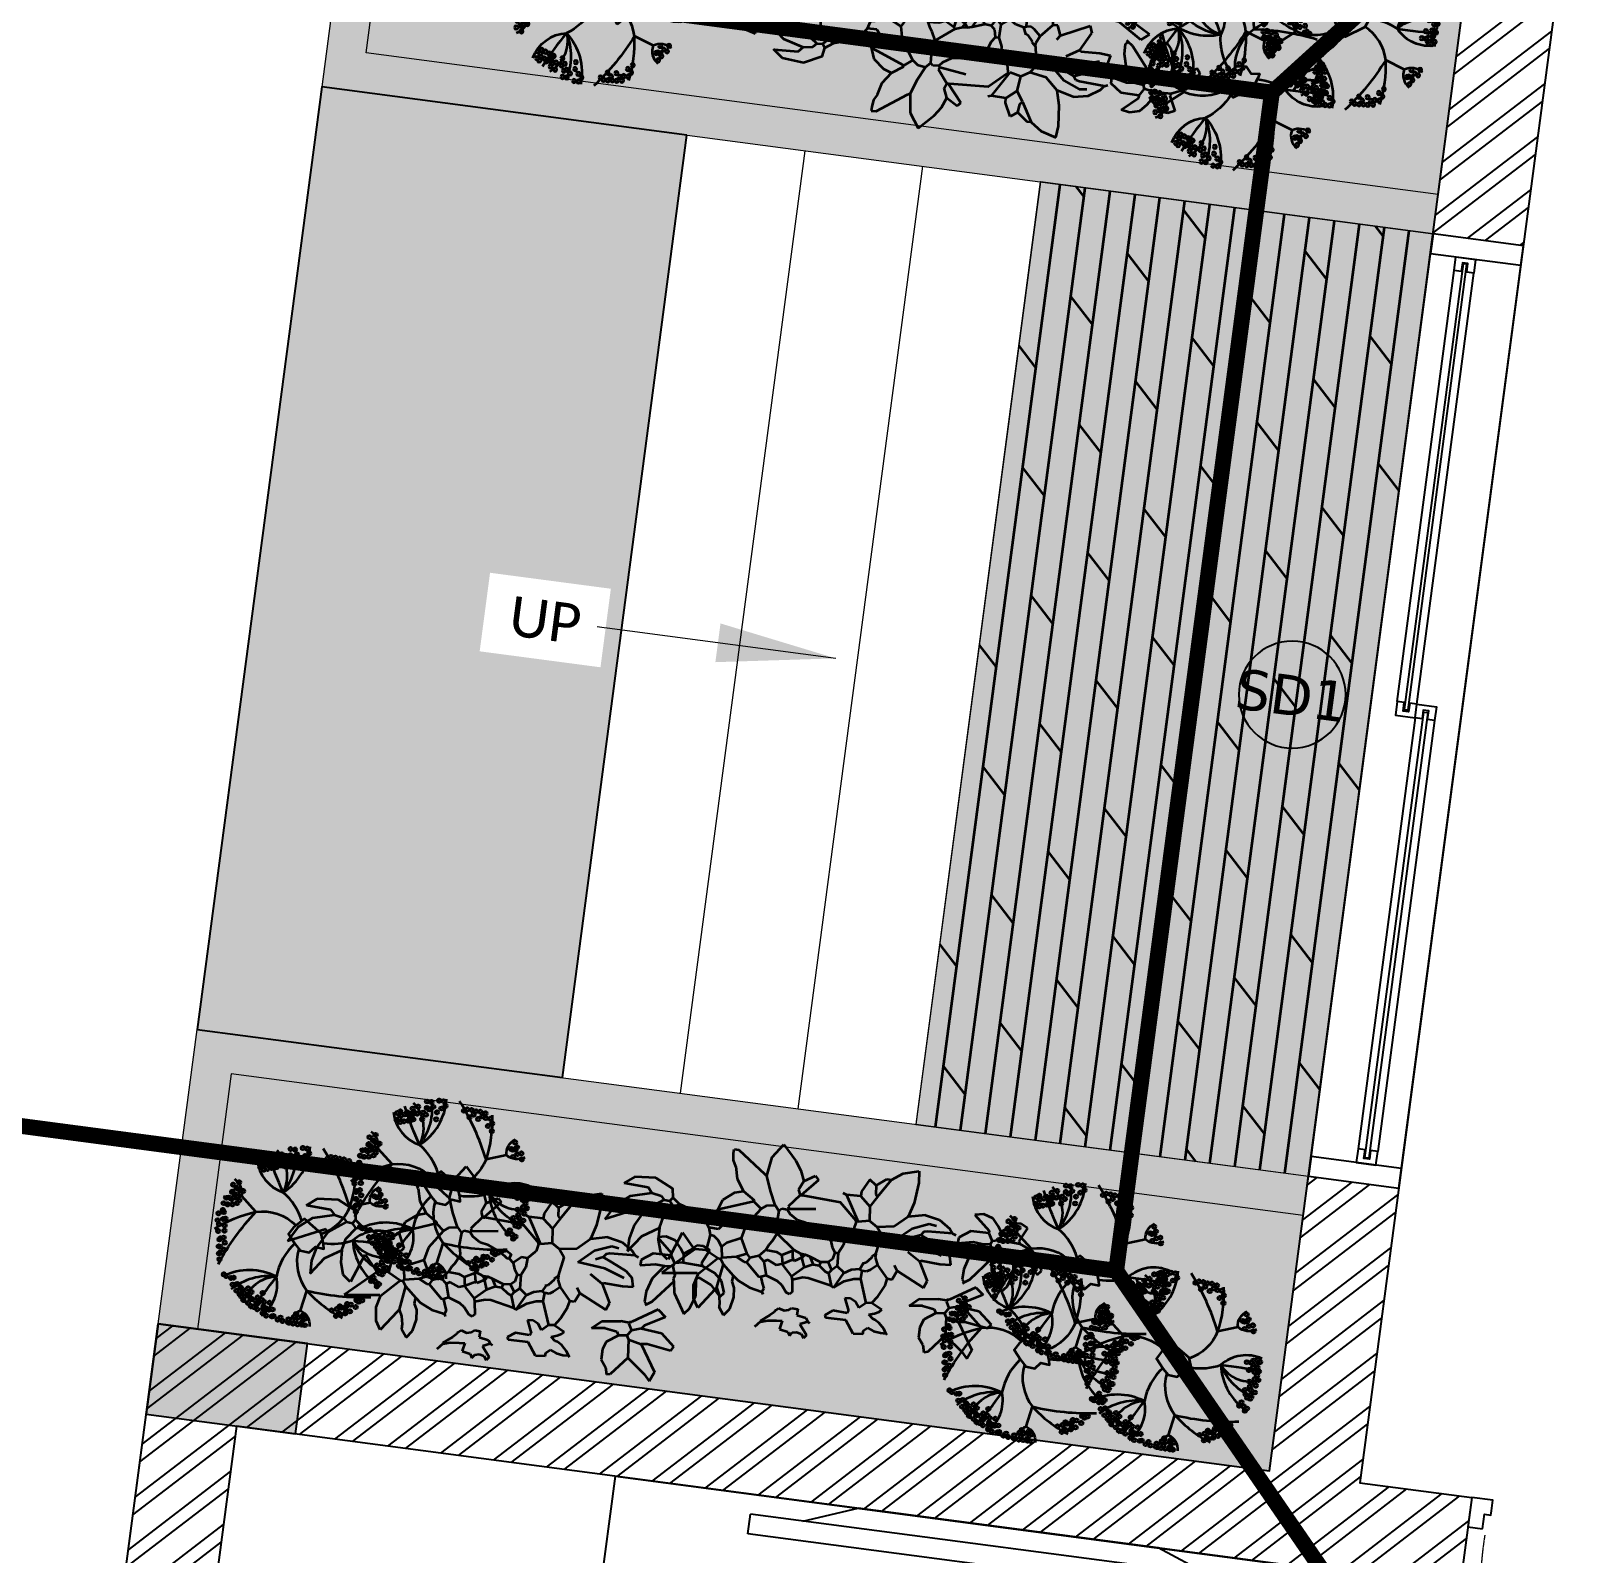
# Model space of a CAD drawing. Header units: millimetres. Extents: x -176651 to 424033, y -469666 to 486614.
# Drawn here: x 35851 to 39764, y 103748 to 107593 of the extents above; entities that cross this region are included whole.
import ezdxf
from ezdxf.enums import TextEntityAlignment as Align

# ---------------------------------------------------------------- set-up
doc = ezdxf.new("R2010")
doc.units = ezdxf.units.MM
doc.set_wipeout_variables(frame=1)
doc.linetypes.add('1625_East Villa$0$DASHED', pattern=[0.75, 0.5, -0.25])
doc.linetypes.add('1625E_Roof Plan$0$DASHED', pattern=[0.75, 0.5, -0.25])
for name, color, linetype in [('1625_East Villa$0$ad-Arrow', 8, 'Continuous'), ('1625_East Villa$0$ad-Door', 8, 'Continuous'), ('1625_East Villa$0$ad-Elevation 10', 8, 'Continuous'), ('1625_East Villa$0$ad-Furniture', 8, 'Continuous'), ('1625_East Villa$0$ad-Glass Sectionline', 8, 'Continuous'), ('1625_East Villa$0$ad-Text main', 8, 'Continuous'), ('1625_East Villa$0$ad-Text Main_Door&window Label', 8, 'Continuous'), ('1625_East Villa$0$ad-Verandah', 8, 'Continuous'), ('1625_East Villa$0$ad-Wall', 8, 'Continuous'), ('1625_East Villa$0$ad-Wall hatch', 8, 'Continuous'), ('1625E_Columns$0$ad-Column', 8, 'Continuous'), ('1625E_Columns$0$ad-Column Hatch', 8, 'Continuous'), ('1625E_Roof Plan$0$ad-Primary Roof', 8, 'Continuous'), ('1625E_Roof Plan$0$ad-Secondary Roof', 8, 'Continuous'), ('ad-Plinth', 8, 'Continuous'), ('ad-Verandah', 33, 'Continuous')]:
    doc.layers.add(name, color=color, linetype=linetype)
doc.layers.add('1625_East Villa$0$ad-Landscape', color=8, linetype='Continuous', lineweight=35)
doc.styles.add('1625_East Villa$0$6 U T S R N_Corridor-Basement$0$grid_text', font='verdana.ttf', dxfattribs={"width": 0.9})
doc.styles.add('1625_East Villa$0$6 U T S R N_Corridor-Basement$0$Standard', font='arial.ttf')
doc.styles.add('1625_East Villa$0$6 U T S R N_Typical Floor Plan$0$3BHK-E(NB)$0$grid_text', font='verdana.ttf', dxfattribs={"width": 0.9})
doc.styles.add('1625_East Villa$0$New Text Style', font='arial.ttf', dxfattribs={"height": 100})
doc.dimstyles.new('1625_East Villa$0$6 U T S R N_Corridor-Basement$0$1.125', dxfattribs={"dimtxt": 350, "dimasz": 100, "dimexe": 75, "dimexo": 50, "dimgap": 50, "dimtad": 0, "dimdec": 0, "dimzin": 0, "dimdsep": 46, "dimtxsty": '1625_East Villa$0$6 U T S R N_Corridor-Basement$0$grid_text', "dimblk": '1625_East Villa$0$6 U T S R N_Corridor-Basement$0$_ArchTick', "dimcen": 0, "dimdle": 75, "dimclrd": 256, "dimclre": 8, "dimclrt": 7, "dimadec": 3, "dimazin": 0, "dimtfac": 1, "dimtdec": 0, "dimtofl": 0, "dimtmove": 2, "dimatfit": 2, "dimfxl": 80, "dimtolj": 1, "dimtzin": 0, "dimlwd": 18, "dimlwe": 9, "dimarcsym": 0})

# ---------------------------------------------------------------- blocks, each defined once
blk = doc.blocks.new('A$C92fa9908')
at = {"layer": 'ad-Plinth', "ltscale": 5}
blk.add_lwpolyline([(0, 13620), (12120, 13620), (12120, 0), (0, 0), (0, 4745), (2830, 4745), (2830, 8645), (0, 8645)], close=True, dxfattribs=at)
at = {"layer": 'ad-Verandah', "lineweight": 9}
blk.add_lwpolyline([(2830, 7895), (1830, 7895), (1830, 5495), (2830, 5495)], close=True, dxfattribs=at)
blk = doc.blocks.new('zw$C194')
at = {"layer": 'ad-Plinth', "ltscale": 5, "rotation": 352.4703876422758}
blk.add_blockref('A$C92fa9908', (-156288.2, -329134), dxfattribs=at)
blk = doc.blocks.new('1625_East Villa$0$A$Cc8134665')
at = {"layer": '1625_East Villa$0$ad-Furniture', "ltscale": 0.125}
for p, q in [((0, -999.5), (0, 1000.5)), ((50, 650.5), (50, -649.5)), ((100, 650.5), (50, 650.5)), ((100, 650.5), (100, -649.5)), ((50, 515.6), (0, 382)), ((0, 382), (0, -382)), ((50, -515.6), (0, -382)), ((100, -649.5), (50, -649.5))]:
    blk.add_line(p, q, dxfattribs=at)
blk.add_lwpolyline([(0, 1000.5), (300, 1000.5), (300, -999.5), (0, -999.5)], dxfattribs=at)
blk = doc.blocks.new('1625_East Villa$0$zw$D46D')
at = {"layer": '1625_East Villa$0$ad-Furniture', "rotation": 270}
blk.add_blockref('1625_East Villa$0$A$Cc8134665', (2194.5, 4515), dxfattribs=at)
blk = doc.blocks.new('1625_East Villa$0$6 U T S R N_Typical Floor Plan$0$ad_Window Tag')
blk.add_circle((0, 0), 150)
at = {"style": '1625_East Villa$0$6 U T S R N_Typical Floor Plan$0$3BHK-E(NB)$0$grid_text', "width": 0.9}
blk.add_attdef('D1', text='', height=125, dxfattribs=at).set_placement((0, 0), align=Align.MIDDLE_CENTER)
blk = doc.blocks.new('1625_East Villa$0$zw$3849')
at = {"layer": '1625_East Villa$0$ad-Text Main_Door&window Label'}
ref = blk.add_blockref('1625_East Villa$0$6 U T S R N_Typical Floor Plan$0$ad_Window Tag', (2630, 6695), dxfattribs=dict(at, xscale=-0.9, yscale=0.9, zscale=0.9))
ref.add_attrib('D1', 'SD1', dxfattribs={"height": 101.25, "rotation": 1800, "style": '1625_East Villa$0$6 U T S R N_Typical Floor Plan$0$3BHK-E(NB)$0$grid_text'}).set_placement((2629, 6692.9), align=Align.MIDDLE_CENTER)
blk = doc.blocks.new('*U169')
for p, q in [((-25, -127.8), (-25, -94.4)), ((-8.3, -111.1), (-41.7, -111.1)), ((-811.3, -760.8), (-796.4, -775.7)), ((-746.2, -826), (-761.1, -811.1))]:
    blk.add_line(p, q)
for points in [[(-1150, -100), (-1150, -50), (-1128.6, -50), (-1128.6, -35.7), (-1128.6, 0), (-1200, 0), (-1200, -100)], [(-50, -100), (0, -100), (0, 0), (-71.4, 0), (-71.4, -35.7), (-71.4, -50), (-50, -50)], [(-50, -100), (-130.8, -180.8), (-166.2, -145.5), (-85.4, -64.6)], [(-130.8, -180.8), (-747, -797), (-782.4, -761.6), (-166.2, -145.5)], [(-827.8, -877.8), (-747, -797), (-782.4, -761.6), (-863.2, -842.5)]]:
    blk.add_lwpolyline(points, close=True)
for points in [[(-808.2, -787.5), (-835.7, -760), (-772.9, -697.2), (-765, -705), (-822, -773.7)], [(-772.8, -822.8), (-745.4, -850.3), (-682.5, -787.5), (-690.4, -779.7), (-759, -836.7)]]:
    blk.add_lwpolyline(points)
blk.add_circle((-25, -111.1), 11.1)
at = {"color": 8, "linetype": '1625_East Villa$0$DASHED', "lineweight": 0}
blk.add_arc((-93.1, -153.1), 1047.4, 178.1881, 271.8119, dxfattribs=at)
at = {"layer": '1625_East Villa$0$ad-Text Main_Door&window Label'}
blk.add_line((-600, 125), (-600, -230), dxfattribs=at)
blk.add_circle((-600.3, 245), 120, dxfattribs=at)
at = {"layer": '1625_East Villa$0$ad-Text Main_Door&window Label', "style": '1625_East Villa$0$New Text Style'}
blk.add_attdef('D1', text='', height=100, dxfattribs=at).set_placement((-585.4, 244.6), align=Align.MIDDLE_CENTER)
blk = doc.blocks.new('1625_East Villa$0$$ZCDB_AUDIT_GENERATED_C77D')
blk.add_wipeout([(0, 230), (2400, 230), (2400, 0), (0, 0)]).dxf.layer = '1625_East Villa$0$ad-Elevation 10'
at = {"layer": '1625_East Villa$0$ad-Elevation 10'}
for points in [[(2400, 230), (0, 230)], [(2400, 0), (0, 0)]]:
    blk.add_lwpolyline(points, dxfattribs=at)
for points in [[(50, 0), (50, 230), (0, 230), (0, 0)], [(2350, 0), (2400, 0), (2400, 230), (2350, 230)], [(1217.5, 133), (1217.5, 115), (1182.5, 115), (1182.5, 165), (1217.5, 165), (1217.5, 147), (1195.5, 147), (1195.5, 133)], [(2315, 133), (2315, 115), (2350, 115), (2350, 165), (2315, 165), (2315, 147), (2337, 147), (2337, 133)], [(85, 83), (85, 65), (50, 65), (50, 115), (85, 115), (85, 97), (63, 97), (63, 83)], [(1182.5, 83), (1182.5, 65), (1217.5, 65), (1217.5, 115), (1182.5, 115), (1182.5, 97), (1204.5, 97), (1204.5, 83)]]:
    blk.add_lwpolyline(points, close=True, dxfattribs=at)
at = {"layer": '1625_East Villa$0$ad-Glass Sectionline'}
for points in [[(1217.5, 165), (2315, 165)], [(1182.5, 115), (85, 115)], [(1217.5, 115), (2315, 115)], [(1182.5, 65), (85, 65)]]:
    blk.add_lwpolyline(points, dxfattribs=at)
for points in [[(1200, 145), (2335, 145), (2335, 135), (1200, 135)], [(1200, 95), (65, 95), (65, 85), (1200, 85)]]:
    blk.add_lwpolyline(points, close=True, dxfattribs=at)
blk = doc.blocks.new('*U168')
blk.add_blockref('1625_East Villa$0$$ZCDB_AUDIT_GENERATED_C77D', (0, 0))
blk = doc.blocks.new('1625_East Villa$0$zw$42B5')
at = {"layer": '1625_East Villa$0$ad-Wall hatch', "transparency": 33554610}
h = blk.add_hatch(dxfattribs=at)
h.set_pattern_fill('ANSI32', color=256, scale=10)
h.set_pattern_definition([(45, (-1040635.14, 674820.02), (-67.351921, 67.351921), []), (45, (-1040590.24, 674820.02), (-67.351921, 67.351921), [])])
h.paths.add_polyline_path([(12120, 13620), (12120, 10220), (11890, 10220), (11890, 13390), (7240, 13390), (7240, 8645), (4245, 8645), (4245, 8875), (4445, 8875), (4445, 9370), (4560, 9370), (4560, 8760), (7010, 8760), (7010, 10500), (6360, 10500), (6360, 10615), (7010, 10615), (7010, 13390), (4560, 13390), (4560, 10615), (5560, 10615), (5560, 10500), (4445, 10500), (4445, 13390), (230, 13390), (230, 8875), (3345, 8875), (3345, 8645), (3060, 8645), (3060, 4745), (3345, 4745), (3345, 4515), (230, 4515), (230, 230), (4995, 230), (4995, 3130), (6060, 3130), (6060, 3015), (5110, 3015), (5110, 230), (8310, 230), (8310, 3015), (6860, 3015), (6860, 3130), (8310, 3130), (8310, 4630), (5110, 4630), (5110, 3930), (4995, 3930), (4995, 4515), (4245, 4515), (4245, 4745), (8540, 4745), (8540, 230), (9240, 230), (9240, 0), (0, 0), (0, 4745), (2830, 4745), (2830, 8645), (0, 8645), (0, 13620)])
at = {"layer": '1625_East Villa$0$ad-Door', "ltscale": 5}
ref = blk.add_blockref('*U169', (4245, 4745), dxfattribs=dict(at, xscale=0.7499999997027537, yscale=0.7499999997027537, zscale=0.7499999997027537))
ref.add_attrib('D1', 'D1', dxfattribs={"layer": '1625_East Villa$0$ad-Text Main_Door&window Label', "height": 75, "rotation": 1080, "style": '1625_East Villa$0$New Text Style'}).set_placement((3794.8, 4928.7), align=Align.MIDDLE_CENTER)
at = {"rotation": 270}
blk.add_blockref('*U168', (2830, 7895), dxfattribs=at)
at = {"layer": '1625_East Villa$0$ad-Wall'}
for points in [[(3060, 8645), (3060, 4745), (3345, 4745), (3345, 4515), (230, 4515), (230, 230)], [(0, 0), (0, 4745), (2830, 4745), (2830, 8645), (0, 8645), (0, 13620), (12120, 13620)]]:
    blk.add_lwpolyline(points, dxfattribs=at)
blk = doc.blocks.new('1625_East Villa$0$6 U T S R N_Corridor-Basement$0$_ArchTick')
at = {"color": 0, "linetype": 'ByBlock', "const_width": 0.15}
blk.add_lwpolyline([(-0.5, -0.5), (0.5, 0.5)], dxfattribs=at)
blk = doc.blocks.new('1625_East Villa$0$Agac-p8')
at = {"color": 34}
for points in [[(16.3, 279.2, -0.2826), (-12.1, 229), (-24, 165.3, 0.08666), (-144.2, 235.3)], [(-12.1, 229, -0.332157), (-46.7, 274.3, 2.110716)], [(106.7, 260.8, 0.297027), (75.6, 134.5, 0.202579), (209.9, 191.6)], [(143.2, 243.7, 0.034752), (75.6, 134.5, 0.322006), (167.2, 228.6)], [(18.2, 39.4, 0.239145), (-24, 165.3, 0.066971), (-223.4, 158.9)], [(32.6, 25.4, 0.160891), (75.6, 134.5, 0.235359), (239.3, 154.7, 3.344811)], [(-55.5, 12.1, 0.124299), (-144.8, -7.9, 0.235359), (-244.2, 123.8, 3.344811)], [(259.3, 119.2, -0.066971), (165.1, -56.7, -0.237273), (35.8, -31)], [(-261.4, 79.9, -0.202579), (-144.8, -7.9, 0.322006), (-272.1, 24.4)], [(285.9, 12.4, -0.08666), (165.1, -56.7), (214.3, -98.8, 0.2826), (243.6, -148.6)], [(-269.7, -44, 0.297027), (-144.8, -7.9, -0.034752), (-273.2, -3.9)], [(-240.5, -131.5, -0.2826), (-182.8, -131), (-121.7, -109.5), (-121.7, -109.5, -0.217045), (-45, -15)], [(20.1, -46.5, 0.144947), (88.7, -127.5, 0.235359), (24.4, -279.4, 3.344811)], [(-182.8, -131, -0.332157), (-204.7, -183.7, 2.110716)], [(-122.2, -248.6, -0.08666), (-121.7, -109.5), (-121.7, -109.5, 0.066971), (-16.4, -279)], [(71, -272.4, -0.202579), (88.7, -127.5, 0.322006), (124.4, -253.9)], [(182.5, -217.7, 0.297027), (88.7, -127.5, -0.034752), (149.5, -240.7)]]:
    blk.add_lwpolyline(points, format="xyb", dxfattribs=at)
blk.add_lwpolyline([(-56.6, 15.2), (-44.5, -16.5), (12, -54.5), (43.1, -23.8), (55.3, -1.9), (31, 27.3), (13.4, 44), (-15.3, 46.8), (-32.3, 27.3), (-59.1, 29.8)], close=True, dxfattribs=at)
at = {"color": 82}
blk.add_lwpolyline([(214.3, -98.8, -0.332157), (270.9, -91.5, 2.110716)], format="xyb", dxfattribs=at)
for centre in [(-32, 272.4), (-32, 250.8), (-22.2, 272.4), (-22.2, 264.5), (-22.2, 250.8), (-22.2, 243), (-8.5, 272.4), (-8.5, 250.8), (-0.7, 262.6), (-0.7, 241), (5.2, 272.4), (5.2, 250.8), (20.9, 270.4), (20.9, 260.6), (38.5, 268.5), (46.3, 258.7), (54.1, 266.5), (67.8, 256.7), (73.7, 258.7), (73.7, 237.1), (85.5, 239.1), (91.3, 258.7), (91.3, 237.1), (103.1, 252.8), (103.1, 239.1), (120.7, 243), (132.5, 237.1), (142.3, 235.2), (-180.8, 196), (-165.1, 211.7), (-165.1, 190.1), (-153.4, 211.7), (-153.4, 190.1), (-151.4, 219.5), (-151.4, 198), (-137.7, 225.4), (-137.7, 203.8), (-131.9, 221.5), (-131.9, 199.9), (-124, 231.3), (-124, 209.7), (-108.4, 215.6), (85.5, 217.5), (103.1, 231.3), (103.1, 217.5), (110.9, 211.7), (110.9, 190.1), (120.7, 221.5), (124.6, 227.3), (124.6, 205.8), (132.5, 215.6), (142.3, 213.6), (146.2, 213.6), (146.2, 192.1), (152, 227.3), (152, 205.8), (157.9, 203.8), (167.7, 219.5), (167.7, 198), (175.5, 209.7), (175.5, 188.2), (181.4, 203.8), (193.2, 194.1), (-198.4, 172.5), (-188.6, 178.4), (-180.8, 174.5), (157.9, 182.3), (181.4, 182.3), (193.2, 172.5), (206.9, 176.4), (206.9, 154.9), (214.7, 156.8), (230.4, 152.9), (238.2, 149), (-243.5, 115.7), (-237.6, 123.6), (-231.7, 109.8), (-223.9, 98.1), (-218, 109.8), (257.8, 104), (-261.1, 62.9), (-249.3, 84.4), (-249.3, 72.6), (-247.4, 57), (-243.5, 47.2), (-239.5, 82.4), (-233.7, 72.6), (-229.8, 58.9), (248, 72.6), (248, 51.1), (257.8, 82.4), (261.7, 86.4), (261.7, 64.8), (265.6, 64.8), (265.6, 43.3), (-267, 23.7), (-265, -3.7), (-261.1, 41.3), (-261.1, 10), (-255.2, 33.5), (-255.2, 21.7), (-251.3, 0.2), (-239.5, 31.5), (-233.7, -3.7), (253.9, 35.4), (253.9, 13.9), (255.8, -1.8), (263.6, 39.4), (273.4, 17.8), (273.4, -3.7), (-265, -33.1), (-259.1, -15.5), (-257.2, -40.9), (-255.2, -23.3), (-245.4, -13.5), (-243.5, -35.1), (-237.6, -27.2), (-223.9, -27.2), (255.8, -23.3), (263.6, -21.4), (263.6, -42.9), (267.6, -48.8), (279.3, -15.5), (279.3, -37), (220.6, -86), (226.4, -76.2), (226.4, -97.7), (234.3, -101.6), (240.1, -70.3), (240.1, -91.8), (246, -86), (253.9, -68.3), (253.9, -89.9), (255.8, -68.3), (261.7, -87.9), (267.6, -70.3), (-231.7, -125.1), (-227.8, -142.8), (-216, -138.8), (-204.3, -129.1), (212.7, -115.3), (220.6, -107.5), (228.4, -119.3), (228.4, -140.8), (234.3, -123.2), (246, -107.5), (246, -109.5), (246, -131), (-212.1, -160.4), (-208.2, -152.5), (-204.3, -174.1), (-200.4, -150.6), (-194.5, -152.5), (134.4, -197.6), (146.2, -193.7), (157.9, -189.8), (169.7, -195.6), (-127.9, -199.5), (-126, -223), (-118.2, -236.8), (-114.2, -213.3), (-104.4, -236.8), (-92.7, -240.7), (-81, -230.9), (-65.3, -242.6), (-53.5, -232.8), (48.3, -213.3), (48.3, -234.8), (73.7, -240.7), (81.6, -223), (81.6, -244.6), (91.3, -207.4), (91.3, -228.9), (109, -223), (109, -244.6), (118.8, -203.5), (118.8, -225), (124.6, -215.2), (124.6, -236.8), (126.6, -199.5), (126.6, -221.1), (134.4, -219.1), (140.3, -223), (146.2, -215.2), (157.9, -211.3), (161.8, -201.5), (161.8, -223), (169.7, -217.2), (-101, -251.4), (-84.9, -254.4), (-71.2, -254.4), (-57.5, -256.3), (-43.8, -256.3), (-34, -250.5), (24.8, -258.3), (32.6, -272), (36.5, -248.5), (46.3, -272), (62, -250.5), (69.8, -264.2), (83.5, -264.2)]:
    blk.add_circle(centre, 5.54, dxfattribs=at)
blk = doc.blocks.new('1625_East Villa$0$busch1')
for p, q in [((-4.382, 7.361), (-3.782, 8.286)), ((-3.782, 8.286), (-2.828, 7.398)), ((4.091, 7.805), (5.079, 8.138)), ((5.079, 8.138), (5.185, 7.398)), ((-6.871, 7.433), (-6.563, 7.433)), ((-6.853, 7.176), (-6.871, 7.433)), ((-6.782, 6.732), (-6.853, 7.176)), ((-6.563, 7.433), (-4.642, 6.203)), ((-4.488, 6.126), (-4.382, 7.361)), ((-2.828, 7.398), (-2.405, 6.843)), ((2.047, 7.049), (1.662, 6.203)), ((2.508, 6.741), (2.047, 7.049)), ((2.508, 6.741), (3.123, 7.279)), ((2.739, 6.049), (3.42, 7.287)), ((3.123, 7.279), (3.431, 7.279)), ((3.42, 7.287), (4.091, 7.805)), ((5.185, 7.398), (5.115, 6.067)), ((-6.564, 6.357), (-6.782, 6.732)), ((-6.564, 6.357), (-6.333, 5.588)), ((-4.642, 6.203), (-4.488, 6.126)), ((-4.099, 5.216), (-4.488, 6.126)), ((-2.405, 6.843), (-2.105, 6.203)), ((-2.105, 6.203), (-2.335, 5.588)), ((-2.105, 6.203), (-1.413, 6.664)), ((-1.182, 6.433), (-2.105, 5.28)), ((-1.413, 6.664), (-1.182, 6.433)), ((1.662, 6.203), (1.662, 5.895)), ((2.739, 6.049), (2.354, 5.357)), ((2.508, 6.741), (2.585, 6.203)), ((2.585, 6.203), (2.739, 6.049)), ((5.115, 6.067), (4.891, 5.126)), ((9.636, 6.147), (9.086, 6.007)), ((9.086, 6.007), (10.163, 5.161)), ((10.271, 5.999), (9.636, 6.147)), ((10.701, 5.546), (10.271, 5.999)), ((-6.333, 5.588), (-5.795, 4.896)), ((-3.642, 4.358), (-4.099, 5.216)), ((-2.182, 5.28), (-2.797, 4.435)), ((-2.335, 5.588), (-2.182, 5.28)), ((-2.182, 5.28), (-2.105, 5.28)), ((-2.105, 5.28), (-2.028, 5.28)), ((0.463, 5.28), (-2.028, 5.28)), ((1.662, 4.281), (0.463, 5.28)), ((0.74, 5.818), (0.509, 5.895)), ((1.662, 5.895), (0.74, 5.818)), ((0.74, 5.818), (1.793, 4.24)), ((1.662, 5.895), (2.354, 5.357)), ((2.354, 5.357), (2.508, 4.435)), ((4.891, 5.126), (4.122, 4.358)), ((5.967, 5.434), (4.891, 5.126)), ((4.891, 5.126), (4.891, 5.203)), ((5.967, 5.434), (6.915, 5.29)), ((6.915, 5.29), (7.656, 4.846)), ((10.163, 5.008), (9.009, 4.931)), ((10.163, 5.161), (10.163, 5.008)), ((10.163, 5.008), (10.47, 4.546)), ((10.932, 5.238), (10.701, 5.546)), ((11.316, 5.546), (10.932, 5.238)), ((10.932, 5.238), (11.008, 4.7)), ((11.683, 5.925), (11.316, 5.546)), ((12.107, 5.962), (11.683, 5.925)), ((12.546, 5.776), (12.107, 5.962)), ((12.546, 5.776), (12.162, 4.854)), ((-12.825, 4.559), (-13.445, 4.028)), ((-13.421, 4.05), (-11.868, 4.05)), ((-11.473, 4.736), (-12.825, 4.559)), ((-11.868, 4.05), (-11.561, 3.743)), ((-10.306, 4.247), (-11.473, 4.736)), ((-10.306, 4.247), (-10.177, 3.666)), ((-7.255, 3.281), (-6.994, 4.106)), ((-6.994, 4.106), (-6.323, 4.698)), ((-5.026, 4.358), (-6.794, 3.589)), ((-6.323, 4.698), (-5.795, 4.896)), ((-5.795, 4.896), (-5.026, 4.435)), ((-5.026, 4.435), (-5.026, 4.358)), ((-5.026, 4.358), (-4.488, 3.973)), ((-4.488, 3.973), (-4.17, 4.254)), ((-4.17, 4.254), (-3.642, 4.358)), ((-3.642, 4.358), (-3.335, 4.05)), ((-3.181, 4.204), (-3.335, 4.05)), ((-3.335, 4.05), (-3.335, 3.281)), ((-2.797, 4.204), (-3.181, 4.204)), ((-2.797, 4.435), (-2.72, 4.281)), ((-2.72, 4.281), (-2.797, 4.204)), ((-2.581, 3.958), (-2.797, 4.204)), ((-2.72, 4.281), (-1.028, 4.588)), ((1.662, 4.204), (1.585, 3.743)), ((1.662, 4.204), (1.662, 4.281)), ((2.508, 4.435), (1.793, 4.24)), ((3.046, 4.127), (2.508, 4.435)), ((4.122, 4.358), (3.046, 4.127)), ((3.046, 4.127), (3.431, 3.666)), ((4.344, 3.531), (5.267, 4.449)), ((5.267, 4.449), (6.299, 4.924)), ((5.891, 4.127), (5.429, 3.896)), ((6.044, 4.358), (5.891, 4.127)), ((5.891, 4.127), (6.506, 3.896)), ((6.275, 4.435), (6.044, 4.358)), ((7.889, 4.588), (6.275, 4.435)), ((6.299, 4.924), (6.784, 4.875)), ((7.656, 4.846), (7.889, 4.588)), ((7.889, 4.588), (8.12, 4.512)), ((9.009, 4.931), (8.318, 4.392)), ((8.318, 4.392), (8.318, 4.008)), ((9.283, 4.26), (8.318, 4.008)), ((9.855, 4.239), (9.212, 3.336)), ((9.855, 4.239), (9.283, 4.26)), ((10.393, 4.316), (9.855, 4.239)), ((10.47, 4.546), (10.393, 4.316)), ((10.393, 4.316), (10.624, 3.778)), ((11.008, 4.7), (10.47, 4.546)), ((11.008, 4.7), (12.238, 4.7)), ((12.162, 4.854), (12.238, 4.7)), ((13.131, 4.371), (12.238, 4.7)), ((13.625, 3.965), (13.131, 4.371)), ((-13.727, 2.552), (-12.882, 3.319)), ((-12.882, 3.319), (-11.561, 3.743)), ((-10.715, 3.435), (-11.791, 2.589)), ((-11.561, 3.743), (-10.946, 3.666)), ((-10.946, 3.666), (-10.715, 3.435)), ((-10.715, 3.435), (-10.331, 3.435)), ((-10.559, 2.375), (-10.036, 3.145)), ((-10.177, 3.666), (-10.331, 3.435)), ((-10.023, 3.128), (-10.331, 3.435)), ((-9.683, 3.337), (-10.191, 3.692)), ((-9.632, 3.323), (-10.023, 3.128)), ((-8.751, 3.086), (-9.683, 3.337)), ((-8.332, 2.897), (-8.751, 3.086)), ((-7.255, 3.358), (-7.947, 2.667)), ((-7.255, 3.358), (-7.255, 3.281)), ((-7.255, 3.281), (-6.794, 2.436)), ((-6.794, 3.589), (-7.179, 3.435)), ((-4.488, 3.973), (-5.257, 2.743)), ((-3.335, 3.281), (-3.181, 2.743)), ((-2.052, 3.663), (-2.581, 3.958)), ((-1.49, 3.589), (-2.052, 3.663)), ((-1.49, 3.589), (-0.644, 3.281)), ((-0.644, 3.281), (-0.26, 3.435)), ((-0.644, 3.281), (-0.183, 2.974)), ((-0.26, 3.435), (0.048, 3.281)), ((0.048, 3.281), (-0.029, 2.974)), ((0.74, 3.205), (0.278, 2.743)), ((1.124, 3.205), (0.74, 3.205)), ((1.509, 3.666), (1.124, 3.205)), ((1.124, 3.205), (1.125, 2.627)), ((1.585, 3.743), (1.509, 3.666)), ((3.277, 2.436), (3.431, 3.666)), ((6.127, 3.433), (4.344, 3.531)), ((7.441, 3.04), (6.127, 3.433)), ((6.506, 3.896), (7.505, 3.512)), ((7.505, 3.512), (7.966, 3.128)), ((8.12, 2.589), (7.966, 3.128)), ((9.212, 3.336), (9, 2.448)), ((10.624, 3.393), (9.471, 1.855)), ((10.624, 3.778), (10.547, 3.547)), ((10.547, 3.547), (10.624, 3.393)), ((10.624, 3.393), (10.766, 2.67)), ((12.162, 3.931), (12.008, 3.778)), ((12.178, 2.744), (12.008, 3.778)), ((12.162, 3.931), (12.99, 3.595)), ((12.99, 3.595), (13.699, 2.932)), ((13.93, 3.239), (13.625, 3.965)), ((13.699, 2.932), (13.93, 3.239)), ((-11.945, 2.743), (-14.231, 1.555)), ((-13.713, 2.589), (-14.231, 1.555)), ((-11.791, 2.589), (-12.318, 1.49)), ((-11.791, 2.589), (-11.945, 2.743)), ((-10.685, 1.608), (-10.559, 2.375)), ((-7.947, 2.667), (-8.332, 2.897)), ((-7.947, 2.667), (-7.563, 2.205)), ((-6.948, 2.205), (-7.563, 2.205)), ((-7.563, 2.205), (-7.409, 1.744)), ((-6.794, 2.436), (-6.948, 2.205)), ((-5.257, 2.743), (-5.41, 1.898)), ((-3.412, 2.051), (-3.565, 1.821)), ((-3.181, 2.589), (-3.412, 2.051)), ((-3.181, 2.743), (-3.181, 2.589)), ((-3.181, 2.589), (-1.951, 1.744)), ((-0.183, 2.974), (-0.029, 2.974)), ((-0.029, 2.974), (0.278, 2.743)), ((0.278, 2.743), (0.432, 2.359)), ((0.432, 2.359), (0.663, 2.051)), ((0.663, 2.051), (0.586, 1.59)), ((0.663, 2.051), (0.894, 2.051)), ((1.125, 2.627), (0.894, 2.051)), ((0.894, 2.051), (0.97, 1.206)), ((3.046, 2.128), (2.739, 1.744)), ((3.277, 2.436), (3.046, 2.205)), ((3.046, 2.205), (3.046, 2.128)), ((3.277, 2.436), (3.277, 2.205)), ((3.277, 2.205), (3.507, 1.744)), ((6.121, 2.436), (5.276, 2.897)), ((6.121, 2.436), (6.198, 2.513)), ((6.121, 2.436), (6.813, 1.283)), ((6.198, 2.513), (7.428, 2.513)), ((7.428, 2.513), (8.12, 2.589)), ((9, 2.448), (9.009, 1.779)), ((10.766, 2.67), (11.623, 1.471)), ((11.931, 1.855), (12.178, 2.744)), ((-12.318, 1.49), (-12.487, 0.605)), ((-11.699, 0.9), (-10.685, 1.608)), ((-10.685, 1.608), (-10.628, 0.841)), ((-9.767, -0.263), (-9.178, 1.59)), ((-9.178, 1.59), (-8.332, 0.744)), ((-7.409, 1.744), (-7.486, 0.744)), ((-7.135, 1.702), (-7.409, 1.744)), ((-6.818, 1.481), (-7.135, 1.702)), ((-6.564, 1.129), (-6.818, 1.481)), ((-6.256, 1.436), (-6.564, 1.129)), ((-6.564, 1.129), (-6.41, 0.437)), ((-5.41, 1.898), (-6.256, 1.436)), ((-5.41, 1.898), (-4.872, 0.975)), ((-3.719, 1.436), (-4.104, 0.975)), ((-3.565, 1.821), (-3.719, 1.436)), ((-3.719, 1.436), (-3.027, 1.436)), ((-3.027, 1.436), (-2.643, 1.283)), ((-2.028, 1.667), (-2.643, 1.283)), ((-2.643, 1.283), (-2.566, 0.898)), ((-1.874, 1.129), (-2.489, 0.744)), ((-1.951, 1.744), (-2.028, 1.667)), ((-2.028, 1.667), (-1.951, 1.283)), ((-1.951, 1.744), (-1.49, 1.59)), ((-1.951, 1.283), (-1.874, 1.129)), ((-1.797, 1.052), (-1.874, 1.129)), ((-1.336, 1.359), (-1.797, 1.052)), ((-1.49, 1.59), (-1.336, 1.359)), ((-1.49, 1.59), (-1.182, 1.59)), ((-1.182, 1.59), (-1.336, 1.359)), ((-1.336, 1.359), (-1.336, 1.283)), ((-1.336, 1.283), (-1.105, 0.744)), ((-1.182, 1.59), (-0.875, 1.513)), ((-0.567, 1.052), (-1.105, 0.744)), ((-0.875, 1.513), (-0.106, 1.283)), ((-0.875, 1.513), (-0.567, 1.052)), ((-0.567, 1.052), (-0.183, 1.052)), ((-0.106, 1.283), (-0.183, 1.052)), ((-0.183, 1.052), (0.278, 0.744)), ((0.355, 1.359), (-0.106, 1.283)), ((0.586, 1.59), (0.355, 1.359)), ((0.355, 1.359), (0.663, 0.898)), ((0.97, 1.206), (0.663, 0.898)), ((0.97, 1.206), (1.432, 0.898)), ((1.893, 1.129), (1.432, 0.821)), ((2.431, 1.283), (1.893, 1.129)), ((2.585, 1.667), (2.431, 1.283)), ((2.431, 1.283), (2.585, 1.206)), ((2.585, 1.744), (2.585, 1.667)), ((2.739, 1.744), (2.585, 1.667)), ((2.892, 1.206), (2.585, 1.206)), ((2.585, 1.206), (2.585, 0.668)), ((3.123, 1.359), (2.892, 1.206)), ((3.507, 1.744), (3.123, 1.359)), ((3.507, 1.744), (4.276, 0.975)), ((4.814, 1.59), (4.584, 1.898)), ((4.814, 1.59), (4.584, 0.975)), ((4.814, 1.59), (6.659, 0.821)), ((6.659, 0.821), (6.813, 1.283)), ((9.965, 1.436), (8.428, 0.36)), ((9.009, 1.779), (9.163, 1.625)), ((9.163, 1.625), (9.086, 1.548)), ((9.471, 1.855), (9.163, 1.625)), ((10.503, 1.052), (9.273, 0.283)), ((9.965, 1.436), (10.503, 1.052)), ((11.623, 1.471), (11.931, 1.855)), ((-12.487, 0.605), (-12.431, -0.222)), ((-12.431, -0.222), (-11.699, 0.9)), ((-10.628, 0.841), (-10.347, 0.074)), ((-10.347, 0.074), (-9.84, -0.281)), ((-8.178, 0.668), (-10.034, -1.188)), ((-8.332, 0.744), (-8.178, 0.668)), ((-7.486, 0.744), (-8.178, 0.668)), ((-6.641, 0.36), (-7.717, -0.87)), ((-7.486, 0.744), (-6.641, 0.36)), ((-6.641, 0.36), (-6.487, 0.36)), ((-6.41, 0.437), (-6.487, 0.36)), ((-6.487, 0.36), (-6.256, 0.052)), ((-5.487, 0.668), (-6.41, 0.437)), ((-6.256, 0.052), (-6.41, -1.485)), ((-6.256, 0.052), (-5.487, -0.562)), ((-4.872, 0.975), (-5.487, 0.668)), ((-5.487, 0.668), (-4.949, 0.437)), ((-4.949, 0.437), (-4.796, 0.437)), ((-4.872, 0.975), (-4.642, 0.744)), ((-4.642, 0.744), (-4.796, 0.437)), ((-4.796, 0.437), (-3.873, -0.332)), ((-4.104, 0.975), (-4.642, 0.744)), ((-4.104, 0.975), (-3.719, 0.668)), ((-3.489, 0.821), (-3.719, 0.668)), ((-3.719, 0.668), (-3.412, -0.178)), ((-2.873, 0.591), (-3.489, 0.821)), ((-2.489, 0.744), (-2.873, 0.591)), ((-2.566, 0.898), (-2.489, 0.744)), ((-2.489, 0.744), (-2.489, 0.668)), ((-2.489, 0.668), (-1.797, 0.052)), ((-1.105, 0.744), (-1.797, 0.052)), ((-1.797, 0.052), (-1.72, -0.178)), ((-1.07, 0.1), (-1.726, -0.161)), ((-0.721, 0.13), (-1.07, 0.1)), ((0.817, -0.101), (-0.721, 0.13)), ((0.278, 0.744), (0.509, 0.668)), ((0.663, 0.898), (0.509, 0.668)), ((0.509, 0.668), (0.817, -0.101)), ((1.432, 0.821), (0.97, -0.178)), ((0.97, -0.178), (1.591, 0.341)), ((1.432, 0.898), (1.432, 0.821)), ((1.591, 0.341), (2.156, 0.593)), ((2.156, 0.593), (2.585, 0.668)), ((2.585, 0.668), (3.2, -0.793)), ((3.879, -0.236), (4.218, 0.534)), ((4.218, 0.534), (4.276, 0.975)), ((4.584, 0.975), (4.276, 0.975)), ((5.962, -0.48), (6.527, 0.075)), ((6.527, 0.075), (7.736, 0.283)), ((8.274, 0.283), (7.736, 0.283)), ((8.274, 0.36), (8.351, 0.36)), ((8.274, 0.36), (8.274, 0.283)), ((8.351, 0.36), (8.274, 0.283)), ((8.274, 0.283), (8.274, 0.206)), ((8.274, 0.206), (8.504, -0.178)), ((8.351, 0.36), (8.428, 0.36)), ((9.12, 0.052), (8.504, -0.178)), ((9.273, 0.283), (9.12, 0.052)), ((9.12, 0.052), (10.426, -0.024)), ((-10.034, -1.188), (-7.794, -0.793)), ((-7.886, -1.606), (-7.717, -0.87)), ((-7.794, -0.793), (-7.717, -0.87)), ((-5.487, -0.562), (-5.487, -0.639)), ((-5.487, -0.562), (-5.128, -0.822)), ((-5.487, -0.947), (-5.487, -0.639)), ((-5.285, -1.317), (-5.487, -0.947)), ((-5.128, -0.822), (-4.327, -1.138)), ((-3.873, -0.332), (-3.719, -0.332)), ((-3.412, -0.178), (-3.719, -0.332)), ((-3.719, -0.332), (-3.565, -0.716)), ((-3.565, -0.716), (-3.412, -1.024)), ((-2.632, -0.409), (-3.412, -0.178)), ((-2.317, -0.615), (-2.632, -0.409)), ((-1.951, -1.024), (-2.317, -0.615)), ((-1.72, -0.178), (-1.567, -0.947)), ((-1.567, -0.947), (-1.72, -1.101)), ((0.817, -0.101), (0.97, -0.178)), ((2.185, -0.679), (1.816, -0.716)), ((1.816, -0.716), (2.201, -1.485)), ((2.538, -0.827), (2.185, -0.679)), ((2.815, -1.177), (2.538, -0.827)), ((3.2, -0.793), (2.815, -1.177)), ((3.584, -0.716), (3.2, -0.793)), ((3.584, -0.716), (3.879, -0.236)), ((3.584, -0.716), (4.276, -1.024)), ((6.813, -0.332), (5.962, -0.48)), ((6.813, -0.332), (7.582, -0.409)), ((7.736, -0.639), (7.044, -1.177)), ((7.582, -0.409), (7.736, -0.639)), ((8.274, -0.562), (7.736, -0.639)), ((8.504, -0.178), (8.274, -0.562)), ((8.274, -0.562), (8.428, -0.793)), ((8.428, -0.793), (9.273, -0.947)), ((8.428, -0.793), (8.581, -1.946)), ((9.658, -0.87), (9.273, -0.947)), ((9.273, -0.947), (10.426, -2.561)), ((11.195, -1.024), (9.658, -0.87)), ((10.426, -0.024), (11.349, -0.716)), ((11.349, -0.716), (11.195, -1.024)), ((-7.728, -2.459), (-7.886, -1.606)), ((-6.487, -1.639), (-7.365, -2.996)), ((-6.41, -1.485), (-6.487, -1.639)), ((-6.41, -1.485), (-6.178, -1.895)), ((-6.178, -1.895), (-6.047, -2.39)), ((-5.325, -2.693), (-5.193, -1.922)), ((-5.193, -1.922), (-5.285, -1.317)), ((-4.327, -1.138), (-3.489, -1.254)), ((-3.565, -1.254), (-3.489, -1.254)), ((-3.412, -1.024), (-3.489, -1.254)), ((-3.489, -1.254), (-3.412, -1.408)), ((-1.72, -1.101), (-1.951, -1.024)), ((-1.582, -2.101), (-1.413, -1.946)), ((-1.413, -1.946), (-1.028, -1.946)), ((-1.028, -1.946), (-1.028, -2.331)), ((1.201, -1.639), (0.74, -2.023)), ((2.124, -1.639), (1.201, -1.639)), ((2.201, -1.485), (2.124, -1.639)), ((3.507, -1.485), (3.865, -1.345)), ((3.815, -1.716), (3.507, -1.485)), ((3.964, -1.744), (3.815, -1.716)), ((3.865, -1.345), (4.133, -1.197)), ((4.274, -1.907), (3.964, -1.744)), ((4.133, -1.197), (4.276, -1.024)), ((4.628, -2.218), (4.274, -1.907)), ((7.044, -1.177), (6.88, -1.7)), ((6.88, -1.7), (6.915, -2.366)), ((8.581, -1.946), (7.659, -3.176)), ((8.581, -1.946), (9.811, -2.792)), ((-7.365, -2.996), (-7.728, -2.459)), ((-6.047, -2.39), (-6.025, -2.715)), ((-5.641, -3.176), (-6.025, -2.715)), ((-5.641, -3.176), (-5.325, -2.693)), ((-2.72, -2.638), (-3.258, -3.099)), ((-2.803, -2.995), (-2.238, -2.913)), ((-2.489, -2.407), (-2.72, -2.638)), ((-2.412, -2.254), (-2.489, -2.331)), ((-2.489, -2.331), (-2.489, -2.407)), ((-2.412, -2.254), (-2.259, -2.1)), ((-2.259, -2.1), (-1.884, -2.197)), ((-2.238, -2.913), (-1.874, -2.869)), ((-1.874, -2.869), (-1.951, -3.33)), ((-1.884, -2.197), (-1.582, -2.101)), ((-1.028, -2.331), (-0.413, -2.407)), ((-0.26, -2.638), (-0.721, -2.869)), ((-0.721, -2.869), (-0.183, -3.484)), ((-0.413, -2.407), (-0.26, -2.638)), ((-0.106, -2.715), (-0.26, -2.638)), ((0.74, -2.023), (0.817, -2.177)), ((2.124, -2.1), (0.817, -2.177)), ((2.739, -2.869), (2.124, -2.1)), ((3.354, -2.792), (2.739, -2.869)), ((3.354, -2.561), (3.584, -2.331)), ((3.354, -2.792), (3.354, -2.561)), ((3.584, -2.331), (4.006, -2.469)), ((4.006, -2.469), (4.458, -2.514)), ((4.458, -2.514), (4.814, -2.484)), ((4.814, -2.484), (4.628, -2.218)), ((4.814, -2.484), (4.891, -2.561)), ((6.915, -2.366), (7.274, -2.792)), ((7.274, -2.792), (7.428, -3.253)), ((9.811, -2.792), (10.196, -3.176)), ((10.426, -2.561), (10.196, -3.176)), ((-3.258, -3.176), (-3.565, -3.561)), ((-3.258, -3.176), (-2.803, -2.995)), ((-3.258, -3.099), (-3.258, -3.176)), ((-1.951, -3.33), (-1.951, -3.407)), ((-1.951, -3.407), (-1.413, -3.484)), ((-1.413, -3.484), (-1.259, -3.714)), ((-1.259, -3.714), (-1.109, -3.491)), ((-1.109, -3.491), (-0.846, -3.408)), ((-0.846, -3.408), (-0.531, -3.463)), ((-0.531, -3.463), (-0.336, -3.714)), ((-0.183, -3.484), (-0.336, -3.714)), ((7.659, -3.176), (7.428, -3.253))]:
    blk.add_line(p, q)
for centre, start, end in [((0.463, 5.28), 49.84401, 89.64699), ((-10.306, 4.247), 12.80429, 67.53328)]:
    blk.add_arc(centre, 0.00000961, start, end)
blk = doc.blocks.new('1625_East Villa$0$zw$3E22')
at = {"transparency": 33554559}
h = blk.add_hatch(color=43, dxfattribs=at)
h.dxf.hatch_style = 1
h.paths.add_polyline_path([(-2830, -750), (0, -750), (0, -650), (-2730, -650), (-2730, 0), (-2830, 0)])
at = {"layer": '1625_East Villa$0$ad-Wall hatch', "transparency": 33554483}
h = blk.add_hatch(color=74, dxfattribs=at)
h.dxf.hatch_style = 1
h.paths.add_polyline_path([(-2730, 0), (0, 0), (0, -650), (-2730, -650)])
at = {"layer": '1625_East Villa$0$ad-Verandah', "lineweight": 9}
for points in [[(-2830, -750), (0, -750), (0, -650), (-2730, -650), (-2730, 0), (-2830, 0)], [(-2730, 0), (0, 0), (0, -650), (-2730, -650)]]:
    blk.add_lwpolyline(points, close=True, dxfattribs=at)
at = {"layer": '1625_East Villa$0$ad-Landscape', "color": 98, "ltscale": 10, "xscale": -39.35628013533176, "yscale": 39.35628013533176, "zscale": 39.35628013533176, "rotation": 182.6481936611812}
for p in [(-1977.4, -162.8), (-1190.1, -323.2)]:
    blk.add_blockref('1625_East Villa$0$busch1', p, dxfattribs=at)
at = {"layer": '1625_East Villa$0$ad-Landscape', "xscale": -0.8129134488704248, "yscale": 0.8129134488704248, "zscale": 0.8129134488704248}
for p in [(-634, -216.5), (-274.9, -242.3), (-2488.4, -266.7), (-2162.8, -430.7), (-535.7, -431.3)]:
    blk.add_blockref('1625_East Villa$0$Agac-p8', p, dxfattribs=at)
blk = doc.blocks.new('1625E_Roof Plan')
at = {"layer": '1625E_Roof Plan$0$ad-Primary Roof', "linetype": '1625E_Roof Plan$0$DASHED', "ltscale": 2, "const_width": 40}
blk.add_lwpolyline([(2380, 8195), (2380, 5195)], dxfattribs=at)
at = {"layer": '1625E_Roof Plan$0$ad-Secondary Roof', "linetype": '1625E_Roof Plan$0$DASHED', "ltscale": 2, "const_width": 40}
for points in [[(2380, 8195), (4927.5, 11207.5), (2380, 14220), (-450, 14220), (-450, 8195)], [(2380, 5195), (4927.5, 2372.5), (2380, -450), (-600, -450), (-600, 5195)]]:
    blk.add_lwpolyline(points, close=True, dxfattribs=at)
blk = doc.blocks.new('1625E_Columns$0$zw$6AA0')
at = {"layer": '1625E_Columns$0$ad-Column Hatch', "transparency": 33554687}
h = blk.add_hatch(color=256, dxfattribs=at)
h.dxf.hatch_style = 1
h.paths.add_polyline_path([(0, -230), (380, -230), (380, 0), (0, 0)])
at = {"layer": '1625E_Columns$0$ad-Column'}
blk.add_lwpolyline([(0, -230), (380, -230), (380, 0), (0, 0)], close=True, dxfattribs=at)
blk = doc.blocks.new('1625E_Columns')
at = {"layer": '1625E_Columns$0$ad-Column', "rotation": 359.9999999999993}
blk.add_blockref('1625E_Columns$0$zw$6AA0', (0, 4745), dxfattribs=at)
blk = doc.blocks.new('1625_East Villa$0$zw$959F')
at = {"transparency": 33554559}
h = blk.add_hatch(dxfattribs=at)
h.set_pattern_fill('GRASS', color=74)
h.set_pattern_definition([(90, (-12120, -8275), (-17.96051, 17.96051), [4.7625, -31.15852]), (45, (-12120, -8275), (-17.96051, 17.96051), [4.7625, -20.6375]), (135, (-12120, -8275), (-17.96051, -17.96051), [4.7625, -20.6375])])
h.paths.add_polyline_path([(-11190, -5725), (-12120, -5725), (-12120, -8125), (-11190, -8125)])
h = blk.add_hatch(color=256, dxfattribs=at)
h.dxf.hatch_style = 1
h.set_gradient(color1=(153, 204, 0), color2=(63, 127, 0), name='INVSPHERICAL')
h.paths.add_polyline_path([(-11190, -5725), (-12120, -5725), (-12120, -8125), (-11190, -8125)])
h = blk.add_hatch(color=43, dxfattribs=at)
h.dxf.hatch_style = 1
h.paths.add_polyline_path([(-9290, -5725), (-10290, -5725), (-10290, -8125), (-9290, -8125)])
at = {"layer": '1625_East Villa$0$ad-Landscape', "transparency": 33554687}
h = blk.add_hatch(dxfattribs=at)
h.set_pattern_fill('DOLMIT', color=44, scale=10, angle=270)
h.set_pattern_definition([(270, (-10220, -8275), (63.5, -1e-14), []), (315, (-10220, -8275), (127, 127), [89.803, -179.605])])
h.paths.add_polyline_path([(-10290, -8125), (-9290, -8125), (-9290, -5725), (-10290, -5725)])
at = {"layer": '1625_East Villa$0$ad-Elevation 10'}
blk.add_lwpolyline([(-11190, -5725), (-12120, -5725), (-12120, -8125), (-11190, -8125)], close=True, dxfattribs=at)
at = {"layer": '1625_East Villa$0$ad-Verandah', "lineweight": 9}
for points in [[(-10890, -5725), (-10890, -8125)], [(-10590, -5725), (-10590, -8125)], [(-11190, -5885), (-11190, -7965)]]:
    blk.add_lwpolyline(points, dxfattribs=at)
blk.add_lwpolyline([(-9290, -5725), (-10290, -5725), (-10290, -8125), (-9290, -8125)], close=True, dxfattribs=at)
blk.add_blockref('1625_East Villa$0$zw$3E22', (-9290, -4975))
at = {"xscale": -1, "rotation": 179.9999999999999}
blk.add_blockref('1625_East Villa$0$zw$3E22', (-9290, -8875), dxfattribs=at)
at = {"layer": '1625_East Villa$0$ad-Text main', "insert": (-11384.1, -6986), "char_height": 100, "width": 207.6, "attachment_point": 5, "style": '1625_East Villa$0$6 U T S R N_Corridor-Basement$0$Standard', "bg_fill": 2}
blk.add_mtext('{\\fCalibri Light|b0|i0|c0|p34;UP}', dxfattribs=at)
at = {"layer": '1625_East Villa$0$ad-Arrow'}
blk.add_leader([(-10644.4, -6985.3, 0), (-11252.2, -6985.3, 0)], dimstyle='1625_East Villa$0$6 U T S R N_Corridor-Basement$0$1.125', override={"dimscale": 1, "dimasz": 300, "dimgap": 50, "dimtad": 0}, dxfattribs=at)
blk = doc.blocks.new('1625_East Villa')
at = {"layer": '1625_East Villa$0$ad-Verandah'}
blk.add_blockref('1625_East Villa$0$zw$959F', (12120, 13620), dxfattribs=at)
at = {"layer": '1625_East Villa$0$ad-Furniture'}
blk.add_blockref('1625_East Villa$0$zw$D46D', (0, 0), dxfattribs=at)
at = {"layer": '1625_East Villa$0$ad-Text main'}
blk.add_blockref('1625_East Villa$0$zw$3849', (0, 0), dxfattribs=at)
at = {"layer": '1625_East Villa$0$ad-Wall'}
blk.add_blockref('1625_East Villa$0$zw$42B5', (0, 0), dxfattribs=at)
for name in ['1625E_Roof Plan', '1625E_Columns']:
    blk.add_blockref(name, (0, 0))
blk = doc.blocks.new("All Plot's Villa Plans")
at = {"ltscale": 5, "rotation": 352.4703876422526}
blk.add_blockref('1625_East Villa', (35550.7, 99624.7), dxfattribs=at)

msp = doc.modelspace()

# ---------------------------------------------------------------- block references
at = {"ltscale": 5}
msp.add_blockref("All Plot's Villa Plans", (0, 0), dxfattribs=at)

# ---------------------------------------------------------------- next in the draw order: block references
msp.add_blockref('zw$C194', (191838.8, 428758.8), dxfattribs=at)

doc.saveas('drawing.dxf')
